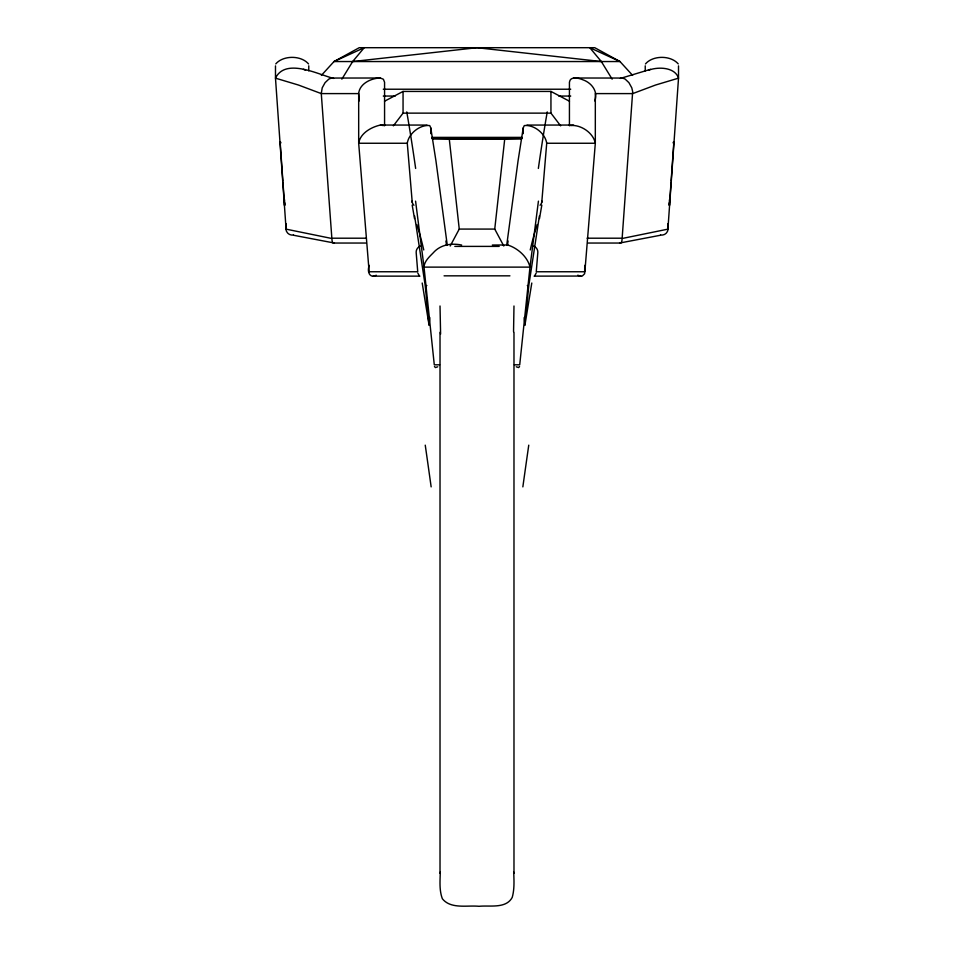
<?xml version="1.0" encoding="UTF-8"?>
<svg xmlns="http://www.w3.org/2000/svg" width="954" height="954" viewBox="0 0 954 954"><rect width="100%" height="100%" fill="white"/><g stroke="black" fill="none" stroke-linecap="round" stroke-linejoin="round"><path stroke-width="1.43" d="M275.491 65.886L275.479 78.156L286.093 229.234L286.105 223.785M369.27 265.379C366.789 271.389 369.651 278.938 376.281 275.241M513.979 305.995L513.55 331.658M678.509 65.886L678.521 78.156L667.907 229.234L667.895 223.785M282.968 182.441L284.578 205.42L284.59 199.78M284.769 202.88L284.578 205.42M669.41 199.78L669.422 205.42L669.231 202.88M412.247 202.522L407.286 143.255C408.67 133.488 419.998 124.449 429.741 125.582L430.779 127.943L435.942 160.844L447.152 244.296M440.283 872.099C440.08 880.971 439.162 890.332 442.37 898.775C450.884 909.341 467.055 905.107 479.027 906.3C489.927 905.179 506.037 908.959 512.215 897.428C514.552 889.235 514.015 880.53 513.717 872.099M536.172 273.094L534.729 275.754M669.422 205.42L671.032 182.441M671.115 181.081L671.974 168.918M672.069 167.57L673.87 141.884M594.783 100.921C598.337 91.381 591.552 82.771 582.87 79.79C578.828 78.049 570.194 75.795 569.431 82.247L569.431 125.809M541.753 202.522L546.714 143.255C545.33 133.488 534.001 124.449 524.259 125.582L523.221 127.943L518.058 160.844L506.848 244.296M519.548 366.515L518.618 367.552L516.269 366.801M531.795 283.028L524.95 325.028L528.79 285.556L539.404 215.938M503.795 246.013L494.744 229.079L504.726 138.986L521.79 138.64M524.95 325.028L524.223 317.527M538.426 201.139L529.983 267.12L519.715 364.81L514.373 364.81M507.445 245.381L508.088 240.992M429.777 317.527L429.05 325.028L422.205 283.028M673.703 141.669L673.059 142.861M450.205 246.013L459.256 229.079L449.274 138.986L432.21 138.64M645.464 63.942C652.87 55.189 670.781 55.177 678.222 63.894M275.778 63.894C283.219 55.177 301.13 55.189 308.536 63.942M341.854 79.158L352.658 61.545L364.213 47.7L334.007 61.545L321.379 75.378M393.37 125.845L403.053 113.132L403.053 91.429L550.947 91.429L569.431 101.207M506.848 245.416L507.623 244.975C517.509 248.016 527.634 256.769 529.983 267.12L424.017 267.12L415.574 201.139M437.731 366.801L435.418 367.552L434.452 366.515M384.569 101.207L403.053 91.429M648.374 70.274C657.819 66.613 674.919 66.911 678.521 78.156L655.529 85.037L632.717 93.599L595.32 93.599L595.32 143.255L584.862 271.759L536.267 271.759L537.817 252.619A7.346 6.714 0 0 0 533.751 246.06M620.386 78.419L650.545 69.32M570.575 125.57C580.819 124.414 593.376 132.904 595.32 143.255L546.714 143.255M587.891 243.043L619.587 243.043L660.526 235.244M426.987 125.069L380.419 125.046C371.249 127.085 360.242 133.202 358.68 143.255L369.138 271.759L417.733 271.759L416.182 252.619A7.346 6.714 0 0 1 420.249 246.06M667.907 229.151L622.127 238.5A7.644 2.373 84.1 0 1 619.587 242.912M352.658 61.545L477 47.7L601.342 61.545L612.146 79.158M509.925 275.837L444.075 275.837M426.855 285.556L425.591 285.604M461.664 245.035C451.147 242.96 440.366 244.629 433.164 252.917C429.288 256.876 424.351 261.205 424.017 267.12L434.285 364.81L439.627 364.81M373.169 276.135L419.903 276.135M534.097 276.135L582.274 276.052L584.647 273.715L584.73 265.379M492.336 245.035L507.623 244.975M528.409 285.604L527.3 285.568M384.569 125.809L384.569 82.247L383.401 79.265L380.336 78.013L331.396 78.049L328.856 79.087L325.075 82.664L322.213 87.828L321.283 93.599L331.849 238.202L366.372 238.202M573.664 78.013L622.604 78.049L625.144 79.087L628.924 82.664L631.786 87.828L632.681 91.667L622.151 238.202L587.08 238.202M383.281 89.223L570.719 89.223M383.281 96.056L395.183 96.056M558.817 96.056L570.719 96.056M403.053 113.132L550.947 113.132L560.63 125.845M527.013 125.069L573.581 125.046M431.888 137.388L522.112 137.388M432.245 138.616L521.755 138.616M449.274 138.986L504.726 138.986M407.286 143.255L358.68 143.255L358.68 93.599C359.455 83.618 371.344 78.073 380.336 78.013M459.256 229.079L494.744 229.079M293.474 235.244L334.413 243.043L366.109 243.043M454.819 246.394L499.18 246.394M380.419 125.046L383.425 125.57M580.831 276.135L577.719 275.241M286.093 229.151L331.873 238.5A7.644 2.373 -84.1 0 0 334.413 242.912M333.614 78.419C318.469 74.603 285.532 57.455 275.479 78.156L298.471 85.037L321.283 93.599L358.68 93.599L359.217 100.921M303.455 69.32L305.626 70.274M419.319 275.778L417.84 273.154M446.377 244.975L447.152 245.416M632.621 75.378L619.993 61.545L594.759 47.7L359.241 47.7L334.007 61.545L619.993 61.545L589.787 47.7L601.342 61.545M280.941 142.861L280.297 141.669M414.596 215.938L425.21 285.556L429.05 325.028M445.912 240.992L446.555 245.381M280.13 141.884L281.931 167.57M282.026 168.918L282.885 181.081M440.593 334.103L440.021 305.995M645.238 65.838L645.238 70.87M550.947 91.429L550.947 113.132M523.221 127.943L523.221 133.655M513.979 332.302L513.979 873.351M440.021 332.302L440.021 873.351M430.779 127.943L430.779 133.655M308.762 65.838L308.762 70.87M406.762 111.916A572.424 41.189 86.3 0 1 415.646 168.441M538.354 168.441A572.424 41.189 -86.3 0 1 547.238 111.916M541.944 201.079A7.692 7.024 0 0 1 540.071 205.277M413.929 205.277A7.692 7.024 0 0 1 412.056 201.079M668.134 229.306A7.942 6.988 67.4 0 1 660.538 234.982M293.462 234.982A7.942 6.988 -67.4 0 1 285.866 229.306M522.852 486.886A325.231 9.457 -82.4 0 1 528.754 445.16M425.245 445.16A325.231 9.457 82.4 0 1 431.148 486.886M416.779 224.524A347.232 42.811 88.4 0 1 423.755 249.948M412.176 205.122A491.823 49.262 87.3 0 1 414.501 218.597M530.245 249.948A347.232 42.811 -88.4 0 1 537.221 224.524M539.499 218.597A491.823 49.262 -87.3 0 1 541.824 205.122"/></g></svg>
